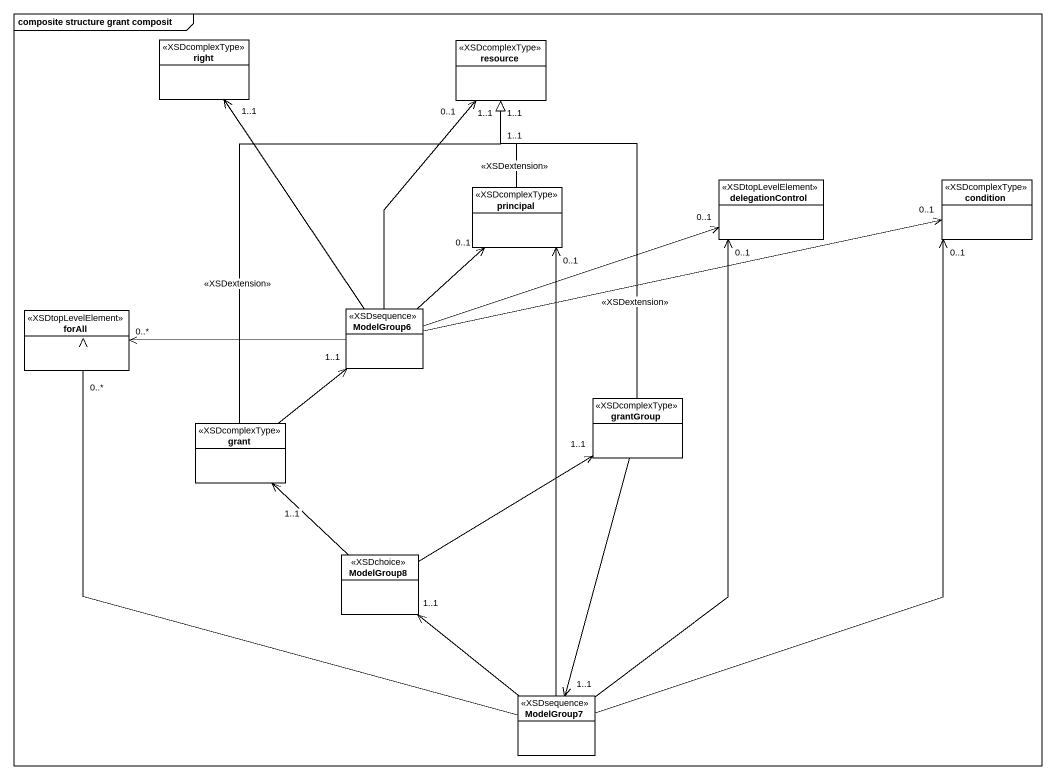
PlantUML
@startuml
mainframe composite structure grant composit
hide circle
hide empty members
class "right" as right_ <<XSDcomplexType>>
class resource <<XSDcomplexType>>
class principal <<XSDcomplexType>>
class delegationControl <<XSDtopLevelElement>>
class condition <<XSDcomplexType>>
class forAll <<XSDtopLevelElement>>
class ModelGroup6 <<XSDsequence>>
class grantGroup <<XSDcomplexType>>
class grant <<XSDcomplexType>>
class ModelGroup8 <<XSDchoice>>
class ModelGroup7 <<XSDsequence>>
principal -up-|> "1..1" resource : <<XSDextension>>
ModelGroup6 -up-> "1..1" right_
ModelGroup6 -up-> "0..1" resource
ModelGroup6 -up-> "0..1" principal
ModelGroup6 -right-> "0..1" delegationControl
ModelGroup6 -right-> "0..1" condition
ModelGroup6 -left-> "0..*" forAll
grantGroup -up-|> "1..1" resource : <<XSDextension>>
grantGroup --> "1..1" ModelGroup7
grant -up-|> "1..1" resource : <<XSDextension>>
grant -up-> "1..1" ModelGroup6
ModelGroup8 -up-> "1..1" grantGroup
ModelGroup8 -up-> "1..1" grant
ModelGroup7 -up-> "0..1" principal
ModelGroup7 -up-> "0..1" delegationControl
ModelGroup7 -up-> "0..1" condition
ModelGroup7 -up-> "0..*" forAll
ModelGroup7 -up-> "1..1" ModelGroup8
@enduml
